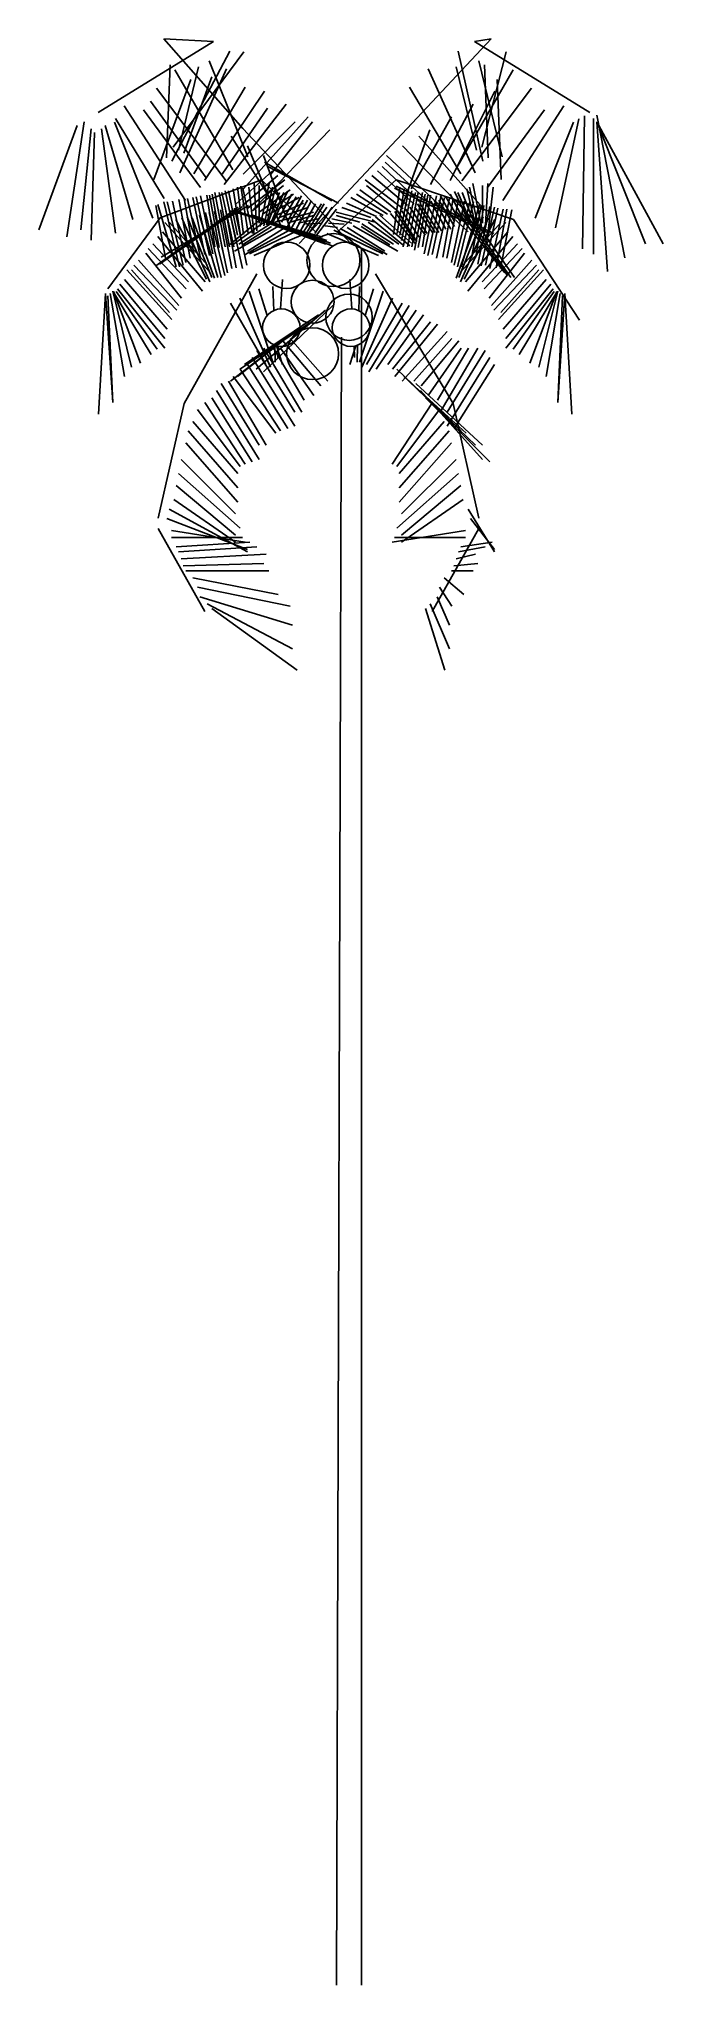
# Model space of a CAD drawing. Extents: x 297 to 302.2, y 283.9 to 300.1.
import ezdxf

# ---------------------------------------------------------------- set-up
doc = ezdxf.new("R2010")
doc.units = 0
doc.header["$MEASUREMENT"] = 0
doc.layers.add('1HACHURA', color=7, linetype='CONTINUOUS')

msp = doc.modelspace()

# ---------------------------------------------------------------- linework, layer by layer
at = {"layer": '1HACHURA'}
for p, q in [((298.495, 300.059), (297.537, 299.468)), ((298.74, 299.335), (298.081, 300.08)), ((298.081, 300.08), (298.495, 300.059)), ((298.631, 299.979), (298.15, 299.064)), ((298.747, 299.971), (298.159, 299.181)), ((300.104, 299.335), (300.802, 300.08)), ((300.53, 299.979), (300.733, 299.064)), ((300.802, 300.08), (300.665, 300.059)), ((300.665, 300.059), (301.623, 299.468)), ((300.927, 299.971), (300.725, 299.181)), ((298.136, 299.864), (298.105, 299.091)), ((298.173, 299.823), (298.655, 298.99)), ((298.37, 299.848), (298.204, 299.154)), ((298.604, 299.831), (298.214, 298.965)), ((298.46, 299.897), (298.78, 299.099)), ((300.279, 299.831), (300.669, 298.965)), ((300.987, 299.823), (300.506, 298.99)), ((300.513, 299.848), (300.68, 299.154)), ((300.7, 299.897), (300.895, 299.099)), ((300.747, 299.864), (300.778, 299.091)), ((298.308, 299.743), (297.998, 298.91)), ((298.021, 299.669), (298.601, 298.9)), ((298.48, 299.765), (298.249, 299.129)), ((298.758, 299.679), (298.331, 298.957)), ((298.92, 299.645), (298.421, 298.904)), ((300.125, 299.679), (300.552, 298.957)), ((300.834, 299.645), (300.462, 298.904)), ((301.139, 299.669), (300.559, 298.9)), ((300.852, 299.743), (300.885, 298.91)), ((297.752, 299.523), (298.261, 298.736)), ((297.914, 299.489), (298.386, 298.844)), ((297.97, 299.562), (298.433, 298.926)), ((298.943, 299.505), (298.567, 298.955)), ((299.1, 299.538), (298.583, 298.869)), ((300.654, 299.538), (300.3, 298.869)), ((301.246, 299.489), (300.774, 298.844)), ((301.408, 299.523), (300.9, 298.736)), ((297.362, 299.36), (297.044, 298.492)), ((297.42, 299.389), (297.275, 298.435)), ((297.478, 299.331), (297.391, 298.492)), ((297.507, 299.302), (297.478, 298.406)), ((297.565, 299.331), (297.68, 298.464)), ((297.594, 299.36), (297.825, 298.579)), ((297.672, 299.388), (297.992, 298.59)), ((297.68, 299.418), (298.086, 298.753)), ((299.636, 298.378), (298.74, 299.335)), ((299.175, 299.389), (298.741, 298.955)), ((299.281, 299.431), (298.745, 298.834)), ((299.461, 299.324), (298.827, 298.664)), ((299.319, 299.389), (298.972, 298.955)), ((299.208, 298.378), (300.104, 299.335)), ((300.293, 299.324), (300.056, 298.664)), ((300.473, 299.431), (300.138, 298.834)), ((301.488, 299.388), (301.168, 298.59)), ((301.533, 299.415), (301.339, 298.508)), ((301.578, 299.441), (301.562, 298.335)), ((301.653, 299.418), (301.653, 298.29)), ((301.682, 299.447), (301.914, 298.261)), ((301.682, 299.389), (302.232, 298.377)), ((301.682, 299.389), (302.087, 298.377)), ((301.682, 299.389), (301.769, 298.145)), ((298.641, 299.271), (299.016, 298.674)), ((298.777, 299.191), (299.053, 298.53)), ((300.067, 299.191), (300.701, 298.53)), ((300.202, 299.271), (300.738, 298.674)), ((298.985, 298.982), (298.68, 298.705)), ((298.912, 299.111), (299.143, 298.477)), ((298.92, 299.056), (299.479, 298.733)), ((298.948, 299.019), (299.535, 298.714)), ((299.859, 298.982), (300.164, 298.705)), ((299.896, 299.019), (300.219, 298.714)), ((299.923, 299.056), (300.275, 298.733)), ((299.932, 299.111), (300.611, 298.477)), ((298.592, 298.818), (298.68, 298.403)), ((298.621, 298.818), (298.694, 298.447)), ((298.658, 298.833), (298.716, 298.462)), ((298.694, 298.848), (298.745, 298.454)), ((298.723, 298.855), (298.782, 298.462)), ((299.031, 298.945), (298.735, 298.696)), ((298.738, 298.84), (298.818, 298.462)), ((299.087, 298.908), (298.772, 298.668)), ((298.789, 298.848), (298.833, 298.454)), ((299.078, 298.862), (298.818, 298.65)), ((298.833, 298.877), (298.855, 298.483)), ((299.133, 298.825), (298.874, 298.64)), ((298.876, 298.862), (298.876, 298.549)), ((298.957, 298.877), (298.884, 298.52)), ((298.986, 298.848), (298.913, 298.527)), ((299.008, 298.833), (298.935, 298.534)), ((299.711, 298.825), (299.97, 298.64)), ((299.757, 298.908), (300.071, 298.668)), ((299.766, 298.862), (300.025, 298.65)), ((299.812, 298.945), (300.108, 298.696)), ((300.043, 298.848), (299.992, 298.454)), ((299.999, 298.84), (300.789, 298.462)), ((300.013, 298.855), (300.826, 298.462)), ((300.079, 298.833), (300.021, 298.462)), ((300.116, 298.818), (300.043, 298.447)), ((300.145, 298.818), (300.057, 298.403)), ((300.6, 298.833), (300.673, 298.534)), ((300.622, 298.848), (300.695, 298.527)), ((300.651, 298.877), (300.724, 298.52)), ((300.731, 298.862), (300.731, 298.549)), ((300.775, 298.877), (300.753, 298.483)), ((300.819, 298.848), (300.775, 298.454)), ((298.016, 298.695), (298.096, 298.258)), ((298.699, 298.68), (298.016, 298.192)), ((298.031, 298.702), (298.184, 298.185)), ((298.735, 298.687), (298.045, 298.207)), ((298.786, 298.695), (298.06, 298.265)), ((298.082, 298.724), (298.213, 298.185)), ((298.111, 298.724), (298.242, 298.199)), ((298.155, 298.731), (298.264, 298.221)), ((298.206, 298.746), (298.301, 298.258)), ((298.25, 298.753), (298.337, 298.265)), ((298.279, 298.753), (298.388, 298.258)), ((298.322, 298.76), (298.424, 298.287)), ((298.352, 298.767), (298.461, 298.279)), ((298.388, 298.775), (298.49, 298.294)), ((298.439, 298.782), (298.505, 298.352)), ((298.461, 298.782), (298.541, 298.345)), ((298.483, 298.789), (298.57, 298.323)), ((298.505, 298.804), (298.592, 298.352)), ((298.541, 298.804), (298.629, 298.352)), ((298.553, 298.658), (298.647, 298.17)), ((298.563, 298.804), (298.665, 298.352)), ((298.596, 298.665), (298.684, 298.177)), ((298.626, 298.665), (298.735, 298.17)), ((298.669, 298.673), (298.771, 298.199)), ((299.161, 298.788), (298.902, 298.622)), ((299.207, 298.761), (298.939, 298.613)), ((299.044, 298.804), (298.942, 298.534)), ((299.08, 298.804), (298.971, 298.549)), ((299.11, 298.811), (298.986, 298.549)), ((299.244, 298.714), (298.994, 298.603)), ((299.146, 298.789), (299.022, 298.556)), ((299.281, 298.677), (299.041, 298.594)), ((299.183, 298.767), (299.059, 298.556)), ((299.226, 298.775), (299.11, 298.563)), ((299.241, 298.738), (299.11, 298.52)), ((299.277, 298.738), (299.139, 298.498)), ((299.306, 298.731), (299.183, 298.498)), ((299.343, 298.709), (299.219, 298.483)), ((299.394, 298.709), (299.241, 298.469)), ((299.416, 298.709), (299.27, 298.469)), ((299.438, 298.68), (299.292, 298.469)), ((299.481, 298.68), (299.336, 298.462)), ((299.518, 298.665), (299.35, 298.447)), ((299.563, 298.677), (299.803, 298.594)), ((299.6, 298.714), (299.849, 298.603)), ((299.637, 298.761), (299.905, 298.613)), ((299.683, 298.788), (299.942, 298.622)), ((300.174, 298.804), (300.072, 298.352)), ((300.09, 298.665), (300.257, 298.447)), ((300.196, 298.804), (300.108, 298.352)), ((300.126, 298.68), (300.272, 298.462)), ((300.232, 298.804), (300.145, 298.352)), ((300.254, 298.789), (300.167, 298.323)), ((300.17, 298.68), (300.316, 298.469)), ((300.192, 298.709), (300.338, 298.469)), ((300.276, 298.782), (300.196, 298.345)), ((300.214, 298.709), (300.367, 298.469)), ((300.298, 298.782), (300.232, 298.352)), ((300.349, 298.775), (300.247, 298.294)), ((300.265, 298.709), (300.389, 298.483)), ((300.385, 298.767), (300.276, 298.279)), ((300.301, 298.731), (300.425, 298.498)), ((300.414, 298.76), (300.312, 298.287)), ((300.33, 298.738), (300.469, 298.498)), ((300.458, 298.753), (300.349, 298.258)), ((300.367, 298.738), (300.498, 298.52)), ((300.381, 298.775), (300.498, 298.563)), ((300.487, 298.753), (300.4, 298.265)), ((300.425, 298.767), (300.549, 298.556)), ((300.531, 298.746), (300.436, 298.258)), ((300.461, 298.789), (300.585, 298.556)), ((300.582, 298.731), (300.473, 298.221)), ((300.626, 298.724), (300.495, 298.199)), ((300.498, 298.811), (300.622, 298.549)), ((300.655, 298.724), (300.524, 298.185)), ((300.527, 298.804), (300.636, 298.549)), ((300.706, 298.702), (300.553, 298.185)), ((300.563, 298.804), (300.666, 298.534)), ((300.721, 298.695), (300.64, 298.258)), ((300.742, 298.695), (300.677, 298.265)), ((300.793, 298.687), (300.691, 298.207)), ((300.83, 298.68), (300.721, 298.192)), ((300.859, 298.673), (300.757, 298.199)), ((300.903, 298.665), (300.793, 298.17)), ((300.932, 298.665), (300.844, 298.177)), ((300.976, 298.658), (300.881, 298.17)), ((298.09, 298.554), (298.465, 298.14)), ((298.13, 298.554), (298.445, 298.199)), ((298.181, 298.578), (298.436, 298.083)), ((298.232, 298.593), (298.465, 298.061)), ((298.276, 298.6), (298.48, 298.097)), ((298.319, 298.593), (298.502, 298.09)), ((298.378, 298.614), (298.531, 298.097)), ((298.429, 298.636), (298.56, 298.097)), ((298.458, 298.636), (298.589, 298.112)), ((298.502, 298.644), (298.611, 298.134)), ((298.884, 298.578), (298.629, 298.367)), ((298.637, 298.651), (299.401, 298.432)), ((298.917, 298.556), (298.662, 298.374)), ((299.041, 298.527), (298.669, 298.316)), ((298.673, 298.651), (299.423, 298.396)), ((298.695, 298.644), (299.438, 298.403)), ((298.968, 298.542), (298.706, 298.374)), ((298.731, 298.629), (299.43, 298.374)), ((298.976, 298.52), (298.735, 298.367)), ((299.151, 298.505), (298.757, 298.287)), ((299.092, 298.512), (298.779, 298.316)), ((298.819, 298.614), (299.467, 298.381)), ((298.855, 298.6), (299.481, 298.36)), ((299.327, 298.64), (299.004, 298.557)), ((299.327, 298.613), (299.133, 298.557)), ((299.364, 298.585), (299.198, 298.548)), ((299.392, 298.548), (299.263, 298.539)), ((299.405, 298.529), (299.526, 298.511)), ((299.452, 298.548), (299.581, 298.539)), ((299.479, 298.585), (299.646, 298.548)), ((299.516, 298.64), (299.84, 298.557)), ((299.516, 298.613), (299.711, 298.557)), ((299.547, 298.505), (299.94, 298.287)), ((299.605, 298.512), (299.918, 298.316)), ((299.656, 298.527), (300.028, 298.316)), ((299.722, 298.52), (299.962, 298.367)), ((299.729, 298.542), (299.991, 298.374)), ((299.78, 298.556), (300.035, 298.374)), ((299.813, 298.578), (300.068, 298.367)), ((299.842, 298.6), (300.126, 298.36)), ((299.878, 298.614), (300.141, 298.381)), ((299.966, 298.629), (300.177, 298.374)), ((300.002, 298.644), (300.17, 298.403)), ((300.024, 298.651), (300.184, 298.396)), ((300.061, 298.651), (300.206, 298.432)), ((300.512, 298.644), (300.917, 298.134)), ((300.694, 298.593), (300.512, 298.09)), ((300.738, 298.6), (300.534, 298.097)), ((300.782, 298.593), (300.549, 298.061)), ((300.924, 298.554), (300.549, 298.14)), ((300.556, 298.636), (300.939, 298.112)), ((300.884, 298.554), (300.569, 298.199)), ((300.833, 298.578), (300.578, 298.083)), ((300.585, 298.636), (300.968, 298.097)), ((300.636, 298.614), (300.997, 298.097)), ((297.952, 298.337), (298.268, 298.002)), ((297.992, 298.377), (298.287, 298.061)), ((298.031, 298.436), (298.405, 297.983)), ((298.071, 298.475), (298.425, 298.061)), ((299.202, 298.491), (298.793, 298.294)), ((299.26, 298.462), (298.83, 298.279)), ((299.437, 298.462), (299.867, 298.279)), ((299.496, 298.491), (299.904, 298.294)), ((299.724, 283.901), (299.724, 298.333)), ((300.943, 298.475), (300.589, 298.061)), ((300.983, 298.436), (300.608, 297.983)), ((301.022, 298.377), (300.727, 298.061)), ((301.062, 298.337), (300.746, 298.002)), ((297.834, 298.199), (298.189, 297.825)), ((297.873, 298.239), (298.208, 297.864)), ((297.933, 298.298), (298.228, 297.924)), ((301.081, 298.298), (300.786, 297.924)), ((301.14, 298.239), (300.805, 297.864)), ((301.18, 298.199), (300.825, 297.825)), ((297.716, 298.042), (298.09, 297.589)), ((297.755, 298.081), (298.11, 297.668)), ((297.775, 298.16), (298.149, 297.746)), ((297.814, 298.16), (298.13, 297.805)), ((298.854, 298.128), (298.251, 297.048)), ((298.989, 298.022), (298.996, 297.822)), ((299.068, 298.081), (299.053, 297.835)), ((299.629, 298.081), (299.644, 297.835)), ((299.708, 298.022), (299.702, 297.822)), ((299.843, 298.128), (300.486, 297.048)), ((301.239, 298.16), (300.864, 297.746)), ((301.199, 298.16), (300.884, 297.805)), ((301.259, 298.081), (300.904, 297.668)), ((301.298, 298.042), (300.924, 297.589)), ((297.598, 297.963), (297.538, 296.959)), ((297.657, 297.057), (297.598, 297.963)), ((297.617, 297.943), (297.657, 297.057)), ((297.637, 297.963), (297.755, 297.274)), ((297.657, 297.983), (297.814, 297.352)), ((297.663, 297.981), (297.889, 297.383)), ((297.663, 297.973), (297.977, 297.456)), ((297.685, 297.981), (298.028, 297.5)), ((297.696, 298.002), (298.09, 297.51)), ((298.635, 297.884), (298.93, 297.372)), ((298.714, 297.924), (298.97, 297.352)), ((298.792, 297.983), (298.989, 297.392)), ((298.871, 298.002), (298.941, 297.78)), ((299.486, 297.864), (298.911, 297.313)), ((299.905, 297.983), (299.708, 297.392)), ((299.984, 297.924), (299.727, 297.352)), ((299.826, 298.002), (299.757, 297.78)), ((300.062, 297.884), (299.767, 297.372)), ((300.122, 297.864), (299.787, 297.313)), ((301.318, 298.002), (300.924, 297.51)), ((301.328, 297.981), (300.986, 297.5)), ((301.35, 297.973), (301.037, 297.456)), ((301.35, 297.981), (301.124, 297.383)), ((301.357, 297.983), (301.199, 297.352)), ((301.377, 297.963), (301.259, 297.274)), ((301.357, 297.057), (301.416, 297.963)), ((301.397, 297.943), (301.357, 297.057)), ((301.416, 297.963), (301.475, 296.959)), ((299.249, 297.707), (298.694, 297.274)), ((299.309, 297.727), (298.714, 297.333)), ((299.368, 297.786), (298.753, 297.372)), ((299.427, 297.825), (298.851, 297.333)), ((300.181, 297.825), (299.846, 297.333)), ((300.24, 297.786), (299.944, 297.372)), ((300.299, 297.727), (299.984, 297.333)), ((300.358, 297.707), (300.003, 297.274)), ((299.171, 297.648), (298.635, 297.234)), ((299.005, 297.533), (299.009, 297.392)), ((299.019, 297.529), (299.068, 297.372)), ((299.035, 297.525), (299.029, 297.431)), ((299.072, 297.569), (299.387, 297.195)), ((299.131, 297.589), (299.446, 297.234)), ((299.517, 283.901), (299.56, 297.599)), ((299.678, 297.529), (299.629, 297.372)), ((299.663, 297.525), (299.668, 297.431)), ((299.693, 297.533), (299.688, 297.392)), ((300.437, 297.648), (300.062, 297.234)), ((300.476, 297.589), (300.161, 297.234)), ((300.535, 297.569), (300.22, 297.195)), ((298.777, 297.372), (299.112, 296.84)), ((298.816, 297.431), (299.171, 296.86)), ((298.855, 297.49), (299.171, 296.978)), ((298.914, 297.51), (299.23, 296.978)), ((298.993, 297.51), (299.249, 297.077)), ((299.052, 297.51), (299.328, 297.116)), ((300.555, 297.51), (300.279, 297.116)), ((300.614, 297.51), (300.358, 297.077)), ((300.693, 297.51), (300.378, 296.978)), ((300.752, 297.49), (300.437, 296.978)), ((300.792, 297.431), (300.437, 296.86)), ((300.831, 297.372), (300.496, 296.84)), ((298.56, 297.215), (298.875, 296.703)), ((298.619, 297.234), (298.934, 296.703)), ((298.658, 297.274), (299.013, 296.801)), ((298.717, 297.333), (299.052, 296.821)), ((300.019, 297.333), (300.555, 296.821)), ((300.078, 297.274), (300.595, 296.801)), ((300.118, 297.234), (300.673, 296.703)), ((300.177, 297.215), (300.732, 296.703)), ((298.251, 297.048), (298.034, 296.097)), ((298.422, 297.057), (298.757, 296.545)), ((298.481, 297.096), (298.816, 296.565)), ((298.52, 297.156), (298.875, 296.584)), ((300.315, 297.057), (299.98, 296.545)), ((300.216, 297.156), (300.732, 296.584)), ((300.256, 297.096), (300.792, 296.565)), ((300.486, 297.048), (300.702, 296.097)), ((298.323, 296.899), (298.698, 296.466)), ((298.363, 296.998), (298.717, 296.525)), ((300.374, 296.998), (300.019, 296.525)), ((300.413, 296.899), (300.039, 296.466)), ((298.264, 296.722), (298.698, 296.23)), ((298.284, 296.821), (298.698, 296.348)), ((300.453, 296.821), (300.039, 296.348)), ((300.473, 296.722), (300.039, 296.23)), ((298.225, 296.584), (298.678, 296.131)), ((300.512, 296.584), (300.059, 296.131)), ((298.205, 296.466), (298.717, 296.013)), ((300.532, 296.466), (300.019, 296.013)), ((298.166, 296.25), (298.678, 295.895)), ((298.185, 296.368), (298.678, 295.954)), ((300.551, 296.368), (300.059, 295.954)), ((300.571, 296.25), (300.059, 295.895)), ((298.107, 296.092), (298.777, 295.836)), ((298.126, 296.171), (298.777, 295.816)), ((300.611, 296.171), (300.831, 295.816)), ((300.63, 296.092), (300.831, 295.836)), ((298.034, 296.01), (298.424, 295.319)), ((298.146, 295.994), (298.757, 295.895)), ((298.146, 295.935), (298.737, 295.935)), ((300.591, 295.994), (299.98, 295.895)), ((300.591, 295.935), (300, 295.935)), ((300.702, 296.01), (300.313, 295.319)), ((298.185, 295.856), (298.796, 295.895)), ((298.205, 295.816), (298.855, 295.856)), ((298.225, 295.757), (298.934, 295.797)), ((300.512, 295.757), (300.673, 295.797)), ((300.532, 295.816), (300.752, 295.856)), ((300.551, 295.856), (300.811, 295.895)), ((298.244, 295.698), (298.914, 295.718)), ((298.264, 295.659), (298.954, 295.659)), ((298.323, 295.6), (299.033, 295.462)), ((300.413, 295.6), (300.575, 295.462)), ((300.473, 295.659), (300.654, 295.659)), ((300.492, 295.698), (300.693, 295.718)), ((298.363, 295.521), (299.131, 295.363)), ((298.382, 295.442), (299.151, 295.206)), ((300.354, 295.442), (300.457, 295.206)), ((300.374, 295.521), (300.476, 295.363)), ((298.442, 295.383), (299.151, 295.009)), ((298.481, 295.344), (299.19, 294.832)), ((300.256, 295.344), (300.417, 294.832)), ((300.295, 295.383), (300.457, 295.009))]:
    msp.add_line(p, q, dxfattribs=at)
for points in [[(299.344, 298.475), (298.895, 298.908), (298.051, 298.593), (297.617, 298.002)], [(299.525, 298.475), (300.014, 298.908), (300.988, 298.579), (301.538, 297.741)]]:
    msp.add_lwpolyline(points, dxfattribs=at)
for centre, radius in [((299.103, 298.198), 0.193), ((299.492, 298.241), 0.22), ((299.594, 298.198), 0.193), ((299.319, 297.895), 0.178), ((299.622, 297.766), 0.193), ((299.059, 297.679), 0.156), ((299.638, 297.679), 0.156), ((299.319, 297.463), 0.216)]:
    msp.add_circle(centre, radius, dxfattribs=at)

doc.saveas('drawing.dxf')
